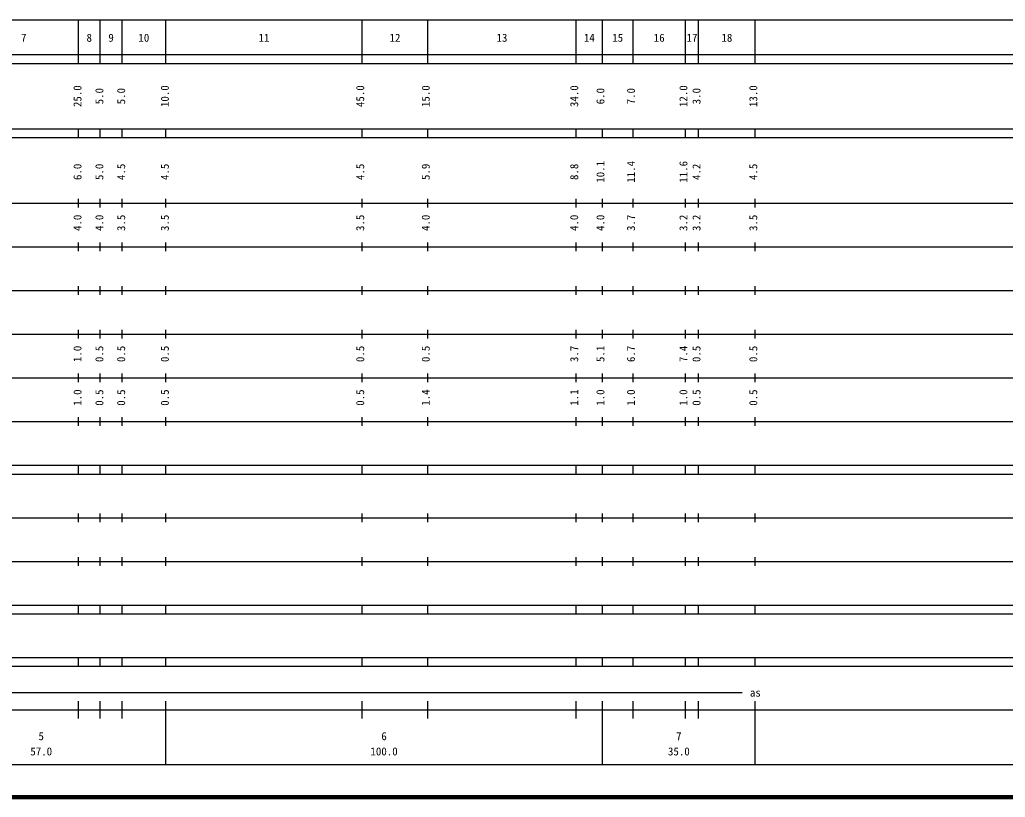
# Model space of a CAD drawing. Units: millimetres on the paper, enlarged 1000 times. Extents: x 40000 to 680000, y 20000 to 380000.
# Drawn here: x 234576 to 460241, y 20000 to 198000 of the extents above; entities that cross this region are included whole.
import ezdxf
from ezdxf.enums import TextEntityAlignment as Align

# ---------------------------------------------------------------- set-up
doc = ezdxf.new("R2010")
doc.units = ezdxf.units.MM
doc.header["$LTSCALE"] = 1000
doc.layers.add('M-TTL', color=2, linetype='Continuous', lineweight=140)
doc.layers.add('M-TTL-BAND', color=7, linetype='Continuous', lineweight=25)
doc.styles.add('ＭＳ ゴシック', font='')
doc.styles.get('ＭＳ ゴシック').set_extended_font_data('MS Gothic')

msp = doc.modelspace()

# ---------------------------------------------------------------- linework, layer by layer
at = {"layer": 'M-TTL'}
msp.add_line((40000, 20000), (680000, 20000), dxfattribs=at)
at = {"layer": 'M-TTL-BAND'}
for p, q in [((68000, 198000), (579000, 198000)), ((248000, 188000), (248000, 198000)), ((253000, 188000), (253000, 198000)), ((258000, 188000), (258000, 198000)), ((268000, 188000), (268000, 198000)), ((313000, 188000), (313000, 198000)), ((328000, 188000), (328000, 198000)), ((362000, 188000), (362000, 198000)), ((368000, 188000), (368000, 198000)), ((375000, 188000), (375000, 198000)), ((387000, 188000), (387000, 198000)), ((390000, 188000), (390000, 198000)), ((403000, 188000), (403000, 198000)), ((40000, 190000), (579000, 190000)), ((40000, 188000), (579000, 188000)), ((40000, 173000), (579000, 173000)), ((248000, 171000), (248000, 173000)), ((253000, 171000), (253000, 173000)), ((258000, 171000), (258000, 173000)), ((268000, 171000), (268000, 173000)), ((313000, 171000), (313000, 173000)), ((328000, 171000), (328000, 173000)), ((362000, 171000), (362000, 173000)), ((368000, 171000), (368000, 173000)), ((375000, 171000), (375000, 173000)), ((387000, 171000), (387000, 173000)), ((390000, 171000), (390000, 173000)), ((403000, 171000), (403000, 173000)), ((40000, 171000), (579000, 171000)), ((40000, 156000), (579000, 156000)), ((248000, 155000), (248000, 157000)), ((253000, 155000), (253000, 157000)), ((258000, 155000), (258000, 157000)), ((268000, 155000), (268000, 157000)), ((313000, 155000), (313000, 157000)), ((328000, 155000), (328000, 157000)), ((362000, 155000), (362000, 157000)), ((368000, 155000), (368000, 157000)), ((375000, 155000), (375000, 157000)), ((387000, 155000), (387000, 157000)), ((390000, 155000), (390000, 157000)), ((403000, 155000), (403000, 157000)), ((248000, 145000), (248000, 147000)), ((253000, 145000), (253000, 147000)), ((258000, 145000), (258000, 147000)), ((268000, 145000), (268000, 147000)), ((313000, 145000), (313000, 147000)), ((328000, 145000), (328000, 147000)), ((362000, 145000), (362000, 147000)), ((368000, 145000), (368000, 147000)), ((375000, 145000), (375000, 147000)), ((387000, 145000), (387000, 147000)), ((390000, 145000), (390000, 147000)), ((403000, 145000), (403000, 147000)), ((46000, 146000), (579000, 146000)), ((52000, 136000), (579000, 136000)), ((248000, 135000), (248000, 137000)), ((253000, 135000), (253000, 137000)), ((258000, 135000), (258000, 137000)), ((268000, 135000), (268000, 137000)), ((313000, 135000), (313000, 137000)), ((328000, 135000), (328000, 137000)), ((362000, 135000), (362000, 137000)), ((368000, 135000), (368000, 137000)), ((375000, 135000), (375000, 137000)), ((387000, 135000), (387000, 137000)), ((390000, 135000), (390000, 137000)), ((403000, 135000), (403000, 137000)), ((248000, 125000), (248000, 127000)), ((253000, 125000), (253000, 127000)), ((258000, 125000), (258000, 127000)), ((268000, 125000), (268000, 127000)), ((313000, 125000), (313000, 127000)), ((328000, 125000), (328000, 127000)), ((362000, 125000), (362000, 127000)), ((368000, 125000), (368000, 127000)), ((375000, 125000), (375000, 127000)), ((387000, 125000), (387000, 127000)), ((390000, 125000), (390000, 127000)), ((403000, 125000), (403000, 127000)), ((46000, 126000), (579000, 126000)), ((52000, 116000), (579000, 116000)), ((248000, 115000), (248000, 117000)), ((253000, 115000), (253000, 117000)), ((258000, 115000), (258000, 117000)), ((268000, 115000), (268000, 117000)), ((313000, 115000), (313000, 117000)), ((328000, 115000), (328000, 117000)), ((362000, 115000), (362000, 117000)), ((368000, 115000), (368000, 117000)), ((375000, 115000), (375000, 117000)), ((387000, 115000), (387000, 117000)), ((390000, 115000), (390000, 117000)), ((403000, 115000), (403000, 117000)), ((248000, 105000), (248000, 107000)), ((253000, 105000), (253000, 107000)), ((258000, 105000), (258000, 107000)), ((268000, 105000), (268000, 107000)), ((313000, 105000), (313000, 107000)), ((328000, 105000), (328000, 107000)), ((362000, 105000), (362000, 107000)), ((368000, 105000), (368000, 107000)), ((375000, 105000), (375000, 107000)), ((387000, 105000), (387000, 107000)), ((390000, 105000), (390000, 107000)), ((403000, 105000), (403000, 107000)), ((46000, 106000), (579000, 106000)), ((40000, 96000), (579000, 96000)), ((248000, 94000), (248000, 96000)), ((253000, 94000), (253000, 96000)), ((258000, 94000), (258000, 96000)), ((268000, 94000), (268000, 96000)), ((313000, 94000), (313000, 96000)), ((328000, 94000), (328000, 96000)), ((362000, 94000), (362000, 96000)), ((368000, 94000), (368000, 96000)), ((375000, 94000), (375000, 96000)), ((387000, 94000), (387000, 96000)), ((390000, 94000), (390000, 96000)), ((403000, 94000), (403000, 96000)), ((40000, 94000), (579000, 94000)), ((49000, 84000), (579000, 84000)), ((248000, 83000), (248000, 85000)), ((253000, 83000), (253000, 85000)), ((258000, 83000), (258000, 85000)), ((268000, 83000), (268000, 85000)), ((313000, 83000), (313000, 85000)), ((328000, 83000), (328000, 85000)), ((362000, 83000), (362000, 85000)), ((368000, 83000), (368000, 85000)), ((375000, 83000), (375000, 85000)), ((387000, 83000), (387000, 85000)), ((390000, 83000), (390000, 85000)), ((403000, 83000), (403000, 85000)), ((248000, 73000), (248000, 75000)), ((253000, 73000), (253000, 75000)), ((258000, 73000), (258000, 75000)), ((268000, 73000), (268000, 75000)), ((313000, 73000), (313000, 75000)), ((328000, 73000), (328000, 75000)), ((362000, 73000), (362000, 75000)), ((368000, 73000), (368000, 75000)), ((375000, 73000), (375000, 75000)), ((387000, 73000), (387000, 75000)), ((390000, 73000), (390000, 75000)), ((403000, 73000), (403000, 75000)), ((40000, 74000), (579000, 74000)), ((40000, 64000), (579000, 64000)), ((248000, 62000), (248000, 64000)), ((253000, 62000), (253000, 64000)), ((258000, 62000), (258000, 64000)), ((268000, 62000), (268000, 64000)), ((313000, 62000), (313000, 64000)), ((328000, 62000), (328000, 64000)), ((362000, 62000), (362000, 64000)), ((368000, 62000), (368000, 64000)), ((375000, 62000), (375000, 64000)), ((387000, 62000), (387000, 64000)), ((390000, 62000), (390000, 64000)), ((403000, 62000), (403000, 64000)), ((40000, 62000), (579000, 62000)), ((40000, 52000), (579000, 52000)), ((248000, 50000), (248000, 52000)), ((253000, 50000), (253000, 52000)), ((258000, 50000), (258000, 52000)), ((268000, 50000), (268000, 52000)), ((313000, 50000), (313000, 52000)), ((328000, 50000), (328000, 52000)), ((362000, 50000), (362000, 52000)), ((368000, 50000), (368000, 52000)), ((375000, 50000), (375000, 52000)), ((387000, 50000), (387000, 52000)), ((390000, 50000), (390000, 52000)), ((403000, 50000), (403000, 52000)), ((40000, 50000), (579000, 50000)), ((71000, 44000), (400000, 44000)), ((248000, 38000), (248000, 42000)), ((253000, 38000), (253000, 42000)), ((258000, 38000), (258000, 42000)), ((268000, 27500), (268000, 42000)), ((313000, 38000), (313000, 42000)), ((328000, 38000), (328000, 42000)), ((362000, 38000), (362000, 42000)), ((368000, 27500), (368000, 42000)), ((375000, 38000), (375000, 42000)), ((387000, 38000), (387000, 42000)), ((390000, 38000), (390000, 42000)), ((403000, 27500), (403000, 42000)), ((40000, 40000), (579000, 40000)), ((68000, 27500), (579000, 27500))]:
    msp.add_line(p, q, dxfattribs=at)

# ---------------------------------------------------------------- texts
at = {"layer": 'M-TTL-BAND', "style": 'ＭＳ ゴシック'}
for s, p in [('7', (235500, 192405)), ('8', (250500, 192405)), ('9', (255500, 192405)), ('10', (263000, 192405)), ('11', (290500, 192405)), ('12', (320500, 192405)), ('13', (345000, 192405)), ('14', (365000, 192405)), ('15', (371500, 192405)), ('16', (381000, 192405)), ('17', (388500, 192405)), ('18', (396500, 192405)), ('as', (403000, 42500)), ('5', (239500, 32523)), ('6', (318000, 32523)), ('7', (385500, 32523)), ('57.0', (239500, 29033)), ('100.0', (318000, 29033)), ('35.0', (385500, 29033))]:
    msp.add_text(s, height=1833, dxfattribs=at).set_placement(p, align=Align.BOTTOM_CENTER)
for s, p in [('25.0', (249268, 180500)), ('10.0', (269268, 180500)), ('45.0', (314000, 180500)), ('15.0', (329000, 180500)), ('34.0', (363000, 180500)), ('12.0', (388000, 180500)), ('13.0', (404000, 180500)), ('5.0', (254268, 180500)), ('5.0', (259268, 180500)), ('6.0', (369000, 180500)), ('7.0', (376000, 180500)), ('3.0', (391000, 180500)), ('6.0', (249268, 163174)), ('5.0', (254268, 163174)), ('4.5', (259268, 163174)), ('4.5', (269268, 163174)), ('4.5', (314000, 163174)), ('5.9', (329000, 163174)), ('8.8', (363000, 163174)), ('10.1', (369000, 163174)), ('11.4', (376000, 163174)), ('11.6', (388000, 163174)), ('4.2', (391000, 163174)), ('4.5', (404000, 163174)), ('4.0', (249268, 151500)), ('4.0', (254268, 151500)), ('3.5', (259268, 151500)), ('3.5', (269268, 151500)), ('3.5', (314000, 151500)), ('4.0', (329000, 151500)), ('4.0', (363000, 151500)), ('4.0', (369000, 151500)), ('3.7', (376000, 151500)), ('3.2', (388000, 151500)), ('3.2', (391000, 151500)), ('3.5', (404000, 151500)), ('1.0', (249268, 121500)), ('0.5', (254268, 121500)), ('0.5', (259268, 121500)), ('0.5', (269268, 121500)), ('0.5', (314000, 121500)), ('0.5', (329000, 121500)), ('3.7', (363000, 121500)), ('5.1', (369000, 121500)), ('6.7', (376000, 121500)), ('7.4', (388000, 121500)), ('0.5', (391000, 121500)), ('0.5', (404000, 121500)), ('1.0', (249268, 111500)), ('0.5', (254268, 111500)), ('0.5', (259268, 111500)), ('0.5', (269268, 111500)), ('0.5', (314000, 111500)), ('1.4', (329000, 111500)), ('1.1', (363000, 111500)), ('1.0', (369000, 111500)), ('1.0', (376000, 111500)), ('1.0', (388000, 111500)), ('0.5', (391000, 111500)), ('0.5', (404000, 111500))]:
    msp.add_text(s, height=1833, rotation=90, dxfattribs=at).set_placement(p, align=Align.BOTTOM_CENTER)

doc.saveas('drawing.dxf')
